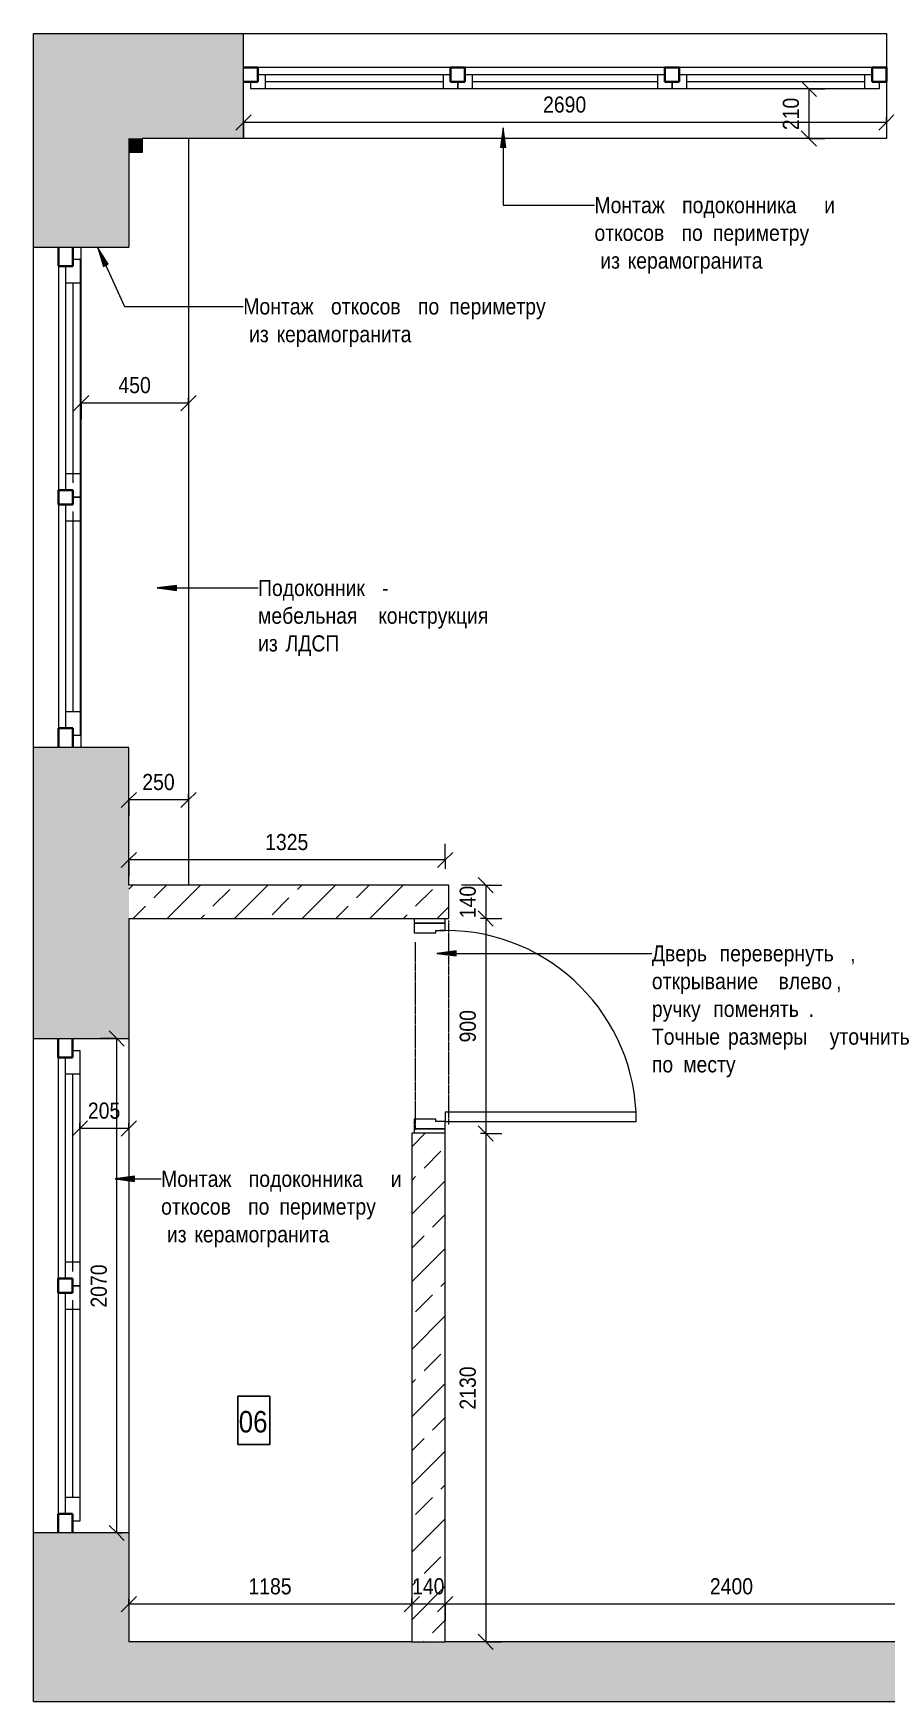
# Model space of a CAD drawing. Header units: millimetres. Extents: x 14838 to 30347, y -21720 to -9527.
# Drawn here: x 14838 to 18411, y -16510 to -9527 of the extents above; entities that cross this region are included whole.
import ezdxf

# ---------------------------------------------------------------- set-up
doc = ezdxf.new("R2010")
doc.units = ezdxf.units.MM
doc.linetypes.add('ADSK_Штрих_ш3 п1_5', pattern=[4.5, 3, -1.5])
for name, color, linetype, lineweight in [('_ Окна', 7, 'Continuous', 35), ('Аннотация', 7, 'Continuous', 9), ('Двери', 7, 'Continuous', 20), ('Марки помещений', 7, 'Continuous', 18), ('Окна', 7, 'Continuous', 20), ('Размеры', 7, 'Continuous', 9), ('Размеры-45', 7, 'Continuous', 9), ('Стены внутренние', 7, 'Continuous', 20), ('Узлы', 7, 'Continuous', 20)]:
    doc.layers.add(name, color=color, linetype=linetype, lineweight=lineweight)
doc.layers.add('Линии', color=94, linetype='Continuous', lineweight=9, true_color=0x00a600)
doc.styles.add('Century Gothic', font='GOTHIC.TTF', dxfattribs={"width": 0.9, "height": 67.5})
doc.styles.add('Century Gothic_2', font='GOTHIC.TTF', dxfattribs={"width": 0.9, "height": 90})
doc.dimstyles.new('GOT_1_5_округ_до_5', dxfattribs={"dimscale": 304.8, "dimtxt": 70.481358, "dimasz": 0.20876, "dimexe": 0.221457, "dimexo": 0.221457, "dimgap": 0.073819, "dimtad": 1, "dimdec": 0, "dimrnd": 5, "dimdsep": 46, "dimtxsty": 'Century Gothic', "dimblk1": 'OBLIQUE', "dimblk2": 'OBLIQUE', "dimsah": 1, "dimcen": 0.09, "dimazin": 0, "dimtfac": 1, "dimtdec": 4, "dimtix": 1, "dimtmove": 0, "dimatfit": 3, "dimfxl": 1, "dimtvp": 1, "dimtolj": 1, "dimtzin": 0, "dimarcsym": 2})

# ---------------------------------------------------------------- blocks, each defined once
blk = doc.blocks.new('w3 - w3 2 233-5852194-05_План монтажа')
at = {"layer": '_ Окна', "lineweight": 9}
for p, q in [((-1100, 12.4), (-1040, 12.4)), ((-1100, -17.6), (-1100, 12.4)), ((-1040, 12.4), (-1040, -47.6)), ((-292.7, 12.4), (-232.7, 12.4)), ((-292.7, -47.6), (-292.7, 12.4)), ((-232.7, 12.4), (-232.7, -17.6)), ((-232.7, 12.4), (-172.7, 12.4)), ((-232.7, -17.6), (-232.7, 12.4)), ((-172.7, 12.4), (-172.7, -47.6)), ((604.7, 12.4), (664.7, 12.4)), ((604.7, -47.6), (604.7, 12.4)), ((664.7, 12.4), (724.7, 12.4)), ((664.7, -17.6), (664.7, 12.4)), ((664.7, 12.4), (664.7, -17.6)), ((724.7, 12.4), (724.7, -47.6)), ((1472, 12.4), (1532, 12.4)), ((1472, -47.6), (1472, 12.4)), ((1532, 12.4), (1532, -17.6)), ((-1070, -17.6), (-1100, -17.6)), ((-1070, -47.6), (-1070, -17.6)), ((-1040, -47.6), (-1070, -47.6)), ((-262.7, -47.6), (-292.7, -47.6)), ((-262.7, -17.6), (-262.7, -47.6)), ((-232.7, -17.6), (-262.7, -17.6)), ((-202.7, -17.6), (-232.7, -17.6)), ((-202.7, -47.6), (-202.7, -17.6)), ((-172.7, -47.6), (-202.7, -47.6)), ((634.7, -47.6), (604.7, -47.6)), ((634.7, -17.6), (634.7, -47.6)), ((664.7, -17.6), (634.7, -17.6)), ((694.7, -17.6), (664.7, -17.6)), ((694.7, -47.6), (694.7, -17.6)), ((724.7, -47.6), (694.7, -47.6)), ((1502, -47.6), (1472, -47.6)), ((1502, -17.6), (1502, -47.6)), ((1532, -17.6), (1502, -17.6))]:
    blk.add_line(p, q, dxfattribs=at)
at = {"layer": '_ Окна'}
for p, q in [((-1130, -77.6), (-1130, -17.6)), ((-1130, -17.6), (-1070, -17.6)), ((-1070, -17.6), (-1070, -77.6)), ((-262.7, -17.6), (-202.7, -17.6)), ((-262.7, -77.6), (-262.7, -17.6)), ((-202.7, -17.6), (-202.7, -77.6)), ((634.7, -17.6), (694.7, -17.6)), ((634.7, -77.6), (634.7, -17.6)), ((694.7, -17.6), (694.7, -77.6)), ((1502, -77.6), (1502, -17.6)), ((1502, -17.6), (1562, -17.6)), ((-1070, -77.6), (-1130, -77.6)), ((-202.7, -77.6), (-262.7, -77.6)), ((694.7, -77.6), (634.7, -77.6)), ((1562, -77.6), (1502, -77.6))]:
    blk.add_line(p, q, dxfattribs=at)
at = {"layer": 'Окна', "lineweight": 9}
for p, q in [((-1040, 12.4), (-292.7, 12.4)), ((-172.7, 12.4), (604.7, 12.4)), ((724.7, 12.4), (1472, 12.4)), ((-292.7, -47.6), (-1040, -47.6)), ((604.7, -47.6), (-172.7, -47.6)), ((1472, -47.6), (724.7, -47.6))]:
    blk.add_line(p, q, dxfattribs=at)
at = {"layer": 'Окна'}
for p, q in [((-1040, -17.6), (-292.7, -17.6)), ((-172.7, -17.6), (604.7, -17.6)), ((724.7, -17.6), (1472, -17.6)), ((-1070, -77.6), (-262.7, -77.6)), ((-202.7, -77.6), (634.7, -77.6)), ((694.7, -77.6), (1502, -77.6))]:
    blk.add_line(p, q, dxfattribs=at)
blk = doc.blocks.new('Anschlag - Anschlag 23-5852245-05_План монтажа')
at = {"layer": '_ Окна'}
for p, q in [((-1047, -34.4), (-967, -34.4)), ((-967, -34.4), (-967, -94.4)), ((-30, -34.4), (30, -34.4)), ((-30, -94.4), (-30, -34.4)), ((30, -34.4), (30, -94.4)), ((967, -94.4), (967, -34.4)), ((967, -34.4), (1047, -34.4)), ((-967, -94.4), (-1047, -94.4)), ((30, -94.4), (-30, -94.4)), ((1047, -94.4), (967, -94.4))]:
    blk.add_line(p, q, dxfattribs=at)
at = {"layer": '_ Окна', "lineweight": 9}
for p, q in [((-997, -4.4), (-897, -4.4)), ((-997, -34.4), (-997, -4.4)), ((-967, -34.4), (-997, -34.4)), ((-967, -64.4), (-967, -34.4)), ((-897, -64.4), (-967, -64.4)), ((-897, -4.4), (-897, -64.4)), ((-100, -4.4), (0, -4.4)), ((-100, -64.4), (-100, -4.4)), ((-30, -64.4), (-100, -64.4)), ((-30, -34.4), (-30, -64.4)), ((0, -34.4), (-30, -34.4)), ((0, -4.4), (100, -4.4)), ((0, -34.4), (0, -4.4)), ((0, -4.4), (0, -34.4)), ((30, -34.4), (0, -34.4)), ((30, -64.4), (30, -34.4)), ((100, -64.4), (30, -64.4)), ((100, -4.4), (100, -64.4)), ((897, -4.4), (997, -4.4)), ((897, -64.4), (897, -4.4)), ((967, -64.4), (897, -64.4)), ((967, -34.4), (967, -64.4)), ((997, -34.4), (967, -34.4)), ((997, -4.4), (997, -34.4))]:
    blk.add_line(p, q, dxfattribs=at)
at = {"layer": 'Окна', "lineweight": 9}
for p, q in [((-897, -4.4), (-100, -4.4)), ((-100, -64.4), (-897, -64.4)), ((100, -4.4), (897, -4.4)), ((897, -64.4), (100, -64.4))]:
    blk.add_line(p, q, dxfattribs=at)
at = {"layer": 'Окна'}
for p, q in [((-897, -34.4), (-60, -34.4)), ((60, -34.4), (897, -34.4)), ((-967, -94.4), (-30, -94.4)), ((30, -94.4), (967, -94.4))]:
    blk.add_line(p, q, dxfattribs=at)
blk = doc.blocks.new('Anschlag - Anschlag 24е-6168689-05_План монтажа')
at = {"layer": '_ Окна'}
for p, q in [((-1035, -35.6), (-955, -35.6)), ((-955, -35.6), (-955, -95.6)), ((-30, -35.6), (30, -35.6)), ((-30, -95.6), (-30, -35.6)), ((30, -35.6), (30, -95.6)), ((955, -95.6), (955, -35.6)), ((955, -35.6), (1035, -35.6)), ((-955, -95.6), (-1035, -95.6)), ((30, -95.6), (-30, -95.6)), ((1035, -95.6), (955, -95.6))]:
    blk.add_line(p, q, dxfattribs=at)
at = {"layer": '_ Окна', "lineweight": 9}
for p, q in [((-985, -5.6), (-885, -5.6)), ((-985, -35.6), (-985, -5.6)), ((-955, -35.6), (-985, -35.6)), ((-955, -65.6), (-955, -35.6)), ((-885, -65.6), (-955, -65.6)), ((-885, -5.6), (-885, -65.6)), ((-100, -5.6), (0, -5.6)), ((-100, -65.6), (-100, -5.6)), ((-30, -65.6), (-100, -65.6)), ((-30, -35.6), (-30, -65.6)), ((0, -35.6), (-30, -35.6)), ((0, -5.6), (100, -5.6)), ((0, -35.6), (0, -5.6)), ((0, -5.6), (0, -35.6)), ((30, -35.6), (0, -35.6)), ((30, -65.6), (30, -35.6)), ((100, -65.6), (30, -65.6)), ((100, -5.6), (100, -65.6)), ((885, -5.6), (985, -5.6)), ((885, -65.6), (885, -5.6)), ((955, -65.6), (885, -65.6)), ((955, -35.6), (955, -65.6)), ((985, -35.6), (955, -35.6)), ((985, -5.6), (985, -35.6))]:
    blk.add_line(p, q, dxfattribs=at)
at = {"layer": 'Окна', "lineweight": 9}
for p, q in [((-885, -5.6), (-100, -5.6)), ((-100, -65.6), (-885, -65.6)), ((100, -5.6), (885, -5.6)), ((885, -65.6), (100, -65.6))]:
    blk.add_line(p, q, dxfattribs=at)
at = {"layer": 'Окна'}
for p, q in [((-885, -35.6), (-60, -35.6)), ((60, -35.6), (885, -35.6)), ((-955, -95.6), (-30, -95.6)), ((30, -95.6), (955, -95.6))]:
    blk.add_line(p, q, dxfattribs=at)
blk = doc.blocks.new('AC_Дверь_Однопольная_ДеревяннаяВнутренняя_ГОСТ6629-88 - 900 _полотно 700 х 2000_ Л 3п-6244676-05_План монтажа')
at = {"layer": 'Двери', "color": 5, "lineweight": 9, "true_color": 0x0000ff}
for p, q in [((400, 870), (360, 870)), ((360, 870), (360, 70)), ((400, 70), (400, 870)), ((-430, 70), (-450, 70)), ((-400, 70), (-430, 70)), ((-430, 70), (-430, -60)), ((-430, -60), (-430, 70)), ((-400, 70), (-400, 47.3)), ((-400, 30), (-400, 70)), ((360, 70), (400, 70)), ((400, 70), (400, 45)), ((430, 70), (400, 70)), ((400, 70), (400, 30)), ((430, -60), (430, 70)), ((449, 70), (430, 70)), ((430, 70), (430, -60)), ((-390, 30), (-400, 30)), ((-390, -60), (-390, 30)), ((400, 30), (390, 30)), ((390, 30), (390, -60)), ((-450, -60), (-430, -60)), ((-430, -60), (-390, -60)), ((390, -60), (430, -60)), ((430, -60), (449, -60))]:
    blk.add_line(p, q, dxfattribs=at)
blk.add_arc((400, 70), 800, 90, 180, dxfattribs=at)
blk = doc.blocks.new('DIMBLOCK6-05_План монтажа')
at = {"layer": 'Размеры-45', "lineweight": 18}
for p, q in [((15037.8, -11074.7), (15006, -11106.5)), ((15037.8, -11074.7), (15069.6, -11042.9)), ((15487.8, -11074.7), (15456, -11106.5)), ((15487.8, -11074.7), (15519.6, -11042.9))]:
    blk.add_line(p, q, dxfattribs=at)
at = {"layer": 'Размеры-45'}
for p, q in [((15037.8, -11074.7), (15037.8, -11052.2)), ((15487.8, -11074.7), (15037.8, -11074.7)), ((15037.8, -11074.7), (15037.8, -11142.2)), ((15487.8, -11074.7), (15487.8, -11052.2)), ((15487.8, -11074.7), (15487.8, -11142.2))]:
    blk.add_line(p, q, dxfattribs=at)
at = {"layer": 'Размеры-45', "color": 0, "insert": (15194, -10965.6), "char_height": 67.5, "width": 165.128, "attachment_point": 1, "line_spacing_factor": 0.984502, "style": 'Century Gothic'}
blk.add_mtext('450', dxfattribs=at)
blk = doc.blocks.new('_Oblique')
at = {"color": 0, "linetype": 'ByBlock', "lineweight": -2}
blk.add_line((-0.5, -0.5), (0.5, 0.5), dxfattribs=at)
blk = doc.blocks.new('DIMBLOCK22-05_План монтажа')
at = {"layer": 'Размеры-45', "lineweight": 18}
for p, q in [((15717.8, -9900.4), (15686, -9932.2)), ((15717.8, -9900.4), (15749.6, -9868.6)), ((18409.8, -9900.4), (18378, -9932.2)), ((18409.8, -9900.4), (18441.6, -9868.6))]:
    blk.add_line(p, q, dxfattribs=at)
at = {"layer": 'Размеры-45'}
for p, q in [((15717.8, -9900.4), (15717.8, -9877.9)), ((18409.8, -9900.4), (15717.8, -9900.4)), ((15717.8, -9900.4), (15717.8, -9967.9)), ((18409.8, -9900.4), (18409.8, -9877.9)), ((18409.8, -9900.4), (18409.8, -9967.9))]:
    blk.add_line(p, q, dxfattribs=at)
at = {"layer": 'Размеры-45', "color": 0, "insert": (16972.1, -9791.4), "char_height": 67.5, "width": 220.17, "attachment_point": 1, "line_spacing_factor": 0.984502, "style": 'Century Gothic'}
blk.add_mtext('2690', dxfattribs=at)
blk = doc.blocks.new('DIMBLOCK23-05_План монтажа')
at = {"layer": 'Размеры-45', "lineweight": 18}
for p, q in [((18085, -9759.5), (18053.2, -9727.7)), ((18085, -9759.5), (18116.8, -9791.3)), ((18085, -9967.1), (18053.2, -9935.3)), ((18085, -9967.1), (18116.8, -9999))]:
    blk.add_line(p, q, dxfattribs=at)
at = {"layer": 'Размеры-45'}
for p, q in [((18085, -9759.5), (18062.5, -9759.5)), ((18085, -9759.5), (18085, -9967.1)), ((18085, -9759.5), (18152.5, -9759.5)), ((18085, -9967.1), (18062.5, -9967.1)), ((18085, -9967.1), (18152.5, -9967.1))]:
    blk.add_line(p, q, dxfattribs=at)
at = {"layer": 'Размеры-45', "color": 0, "insert": (17976, -9932.1), "char_height": 67.5, "width": 165.128, "attachment_point": 1, "rotation": 90, "line_spacing_factor": 0.984502, "style": 'Century Gothic'}
blk.add_mtext('210', dxfattribs=at)
blk = doc.blocks.new('DIMBLOCK30-05_План монтажа')
at = {"layer": 'Размеры-45'}
for p, q in [((15186.9, -13734.1), (15119.4, -13734.1)), ((15186.9, -15804.1), (15186.9, -13734.1)), ((15186.9, -13734.1), (15209.4, -13734.1)), ((15186.9, -15804.1), (15119.4, -15804.1)), ((15186.9, -15804.1), (15209.4, -15804.1))]:
    blk.add_line(p, q, dxfattribs=at)
at = {"layer": 'Размеры-45', "lineweight": 18}
for p, q in [((15186.9, -13734.1), (15155.1, -13702.3)), ((15186.9, -13734.1), (15218.7, -13766)), ((15186.9, -15804.1), (15155.1, -15772.3)), ((15186.9, -15804.1), (15218.7, -15836))]:
    blk.add_line(p, q, dxfattribs=at)
at = {"layer": 'Размеры-45', "color": 0, "insert": (15077.8, -14860.9), "char_height": 67.5, "width": 220.17, "attachment_point": 1, "rotation": 90, "line_spacing_factor": 0.984502, "style": 'Century Gothic'}
blk.add_mtext('2070', dxfattribs=at)
blk = doc.blocks.new('DIMBLOCK31-05_План монтажа')
at = {"layer": 'Размеры-45', "lineweight": 18}
for p, q in [((15032.3, -14111.5), (15064.1, -14079.7)), ((15237.8, -14111.5), (15269.6, -14079.7)), ((15032.3, -14111.5), (15000.5, -14143.3)), ((15237.8, -14111.5), (15206, -14143.3))]:
    blk.add_line(p, q, dxfattribs=at)
at = {"layer": 'Размеры-45'}
for p, q in [((15032.3, -14111.5), (15032.3, -14089)), ((15237.8, -14111.5), (15237.8, -14089)), ((15237.8, -14111.5), (15032.3, -14111.5)), ((15032.3, -14111.5), (15032.3, -14179)), ((15237.8, -14111.5), (15237.8, -14179))]:
    blk.add_line(p, q, dxfattribs=at)
at = {"layer": 'Размеры-45', "color": 0, "insert": (15066.2, -14002.5), "char_height": 67.5, "width": 165.128, "attachment_point": 1, "line_spacing_factor": 0.984502, "style": 'Century Gothic'}
blk.add_mtext('205', dxfattribs=at)
blk = doc.blocks.new('Марка_Помещение_Номер - Номер-4743664-05_План монтажа')
at = {"layer": 'Марки помещений'}
for p, q in [((-1.48, 2.76), (-1.48, 7.26)), ((-1.48, 7.26), (1.49, 7.26)), ((1.49, 7.26), (-1.48, 7.26)), ((-1.48, 7.26), (-1.48, 2.76)), ((1.49, 7.26), (1.49, 2.76)), ((1.49, 2.76), (1.49, 7.26)), ((1.49, 2.76), (-1.48, 2.76)), ((-1.48, 2.76), (1.49, 2.76))]:
    blk.add_line(p, q, dxfattribs=at)
blk = doc.blocks.new('DIMBLOCK32-05_План монтажа')
at = {"layer": 'Размеры-45', "lineweight": 18}
for p, q in [((15237.8, -12736), (15269.6, -12704.2)), ((15487.8, -12736), (15519.6, -12704.2)), ((15237.8, -12736), (15206, -12767.8)), ((15487.8, -12736), (15456, -12767.8))]:
    blk.add_line(p, q, dxfattribs=at)
at = {"layer": 'Размеры-45'}
for p, q in [((15237.8, -12736), (15237.8, -12713.5)), ((15487.8, -12736), (15237.8, -12736)), ((15237.8, -12736), (15237.8, -12803.5)), ((15487.8, -12736), (15487.8, -12713.5)), ((15487.8, -12736), (15487.8, -12803.5))]:
    blk.add_line(p, q, dxfattribs=at)
at = {"layer": 'Размеры-45', "color": 0, "insert": (15294, -12627), "char_height": 67.5, "width": 165.128, "attachment_point": 1, "line_spacing_factor": 0.984502, "style": 'Century Gothic'}
blk.add_mtext('250', dxfattribs=at)
blk = doc.blocks.new('DIMBLOCK50-05_План монтажа')
at = {"layer": 'Размеры-45'}
for p, q in [((16732, -13092.1), (16630, -13092.1)), ((16732, -13092.1), (16732, -13232.1)), ((16732, -13092.1), (16799.5, -13092.1)), ((16732, -13232.1), (16709.5, -13232.1)), ((16732, -13232.1), (16799.5, -13232.1))]:
    blk.add_line(p, q, dxfattribs=at)
at = {"layer": 'Размеры-45', "lineweight": 18}
for p, q in [((16732, -13092.1), (16700.2, -13060.3)), ((16732, -13092.1), (16763.8, -13124)), ((16732, -13232.1), (16700.2, -13200.3)), ((16732, -13232.1), (16763.8, -13264))]:
    blk.add_line(p, q, dxfattribs=at)
at = {"layer": 'Размеры-45', "color": 0, "insert": (16622.9, -13230.9), "char_height": 67.5, "width": 165.128, "attachment_point": 1, "rotation": 90, "line_spacing_factor": 0.984502, "style": 'Century Gothic'}
blk.add_mtext('140', dxfattribs=at)
blk = doc.blocks.new('DIMBLOCK51-05_План монтажа')
at = {"layer": 'Размеры-45', "lineweight": 18}
for p, q in [((16732, -13232.1), (16700.2, -13200.3)), ((16732, -13232.1), (16763.8, -13264)), ((16732, -14132.1), (16700.2, -14100.3)), ((16732, -14132.1), (16763.8, -14164))]:
    blk.add_line(p, q, dxfattribs=at)
at = {"layer": 'Размеры-45'}
for p, q in [((16732, -13232.1), (16709.5, -13232.1)), ((16732, -13232.1), (16732, -14132.1)), ((16732, -13232.1), (16799.5, -13232.1)), ((16732, -14132.1), (16709.5, -14132.1)), ((16732, -14132.1), (16799.5, -14132.1))]:
    blk.add_line(p, q, dxfattribs=at)
at = {"layer": 'Размеры-45', "color": 0, "insert": (16622.9, -13750.9), "char_height": 67.5, "width": 165.128, "attachment_point": 1, "rotation": 90, "line_spacing_factor": 0.984502, "style": 'Century Gothic'}
blk.add_mtext('900', dxfattribs=at)
blk = doc.blocks.new('DIMBLOCK52-05_План монтажа')
at = {"layer": 'Размеры-45', "lineweight": 18}
for p, q in [((16732, -14132.1), (16700.2, -14100.3)), ((16732, -14132.1), (16763.8, -14164)), ((16732, -16260.1), (16700.2, -16228.3)), ((16732, -16260.1), (16763.8, -16292))]:
    blk.add_line(p, q, dxfattribs=at)
at = {"layer": 'Размеры-45'}
for p, q in [((16732, -14132.1), (16709.5, -14132.1)), ((16732, -14132.1), (16732, -16260.1)), ((16732, -14132.1), (16799.5, -14132.1)), ((16732, -16260.1), (16709.5, -16260.1)), ((16732, -16260.1), (16799.5, -16260.1))]:
    blk.add_line(p, q, dxfattribs=at)
at = {"layer": 'Размеры-45', "color": 0, "insert": (16622.9, -15287.9), "char_height": 67.5, "width": 220.17, "attachment_point": 1, "rotation": 90, "line_spacing_factor": 0.984502, "style": 'Century Gothic'}
blk.add_mtext('2130', dxfattribs=at)
blk = doc.blocks.new('DIMBLOCK53-05_План монтажа')
at = {"layer": 'Размеры-45', "lineweight": 18}
for p, q in [((15237.8, -12987.2), (15206, -13019)), ((15237.8, -12987.2), (15269.6, -12955.4)), ((16562.5, -12987.2), (16530.6, -13019)), ((16562.5, -12987.2), (16594.3, -12955.4))]:
    blk.add_line(p, q, dxfattribs=at)
at = {"layer": 'Размеры-45'}
for p, q in [((15237.8, -12987.2), (15237.8, -12964.7)), ((16562.5, -12987.2), (15237.8, -12987.2)), ((15237.8, -12987.2), (15237.8, -13054.7)), ((16562.5, -12987.2), (16562.5, -12919.7)), ((16562.5, -12987.2), (16562.5, -13024.6))]:
    blk.add_line(p, q, dxfattribs=at)
at = {"layer": 'Размеры-45', "color": 0, "insert": (15808.4, -12878.2), "char_height": 67.5, "width": 220.17, "attachment_point": 1, "line_spacing_factor": 0.984502, "style": 'Century Gothic'}
blk.add_mtext('1325', dxfattribs=at)
blk = doc.blocks.new('DIMBLOCK54-05_План монтажа')
at = {"layer": 'Размеры-45', "lineweight": 18}
for p, q in [((16562.5, -16102.5), (16530.6, -16134.3)), ((16562.5, -16102.5), (16594.3, -16070.7)), ((18962.5, -16102.5), (18930.6, -16134.3)), ((18962.5, -16102.5), (18994.3, -16070.7))]:
    blk.add_line(p, q, dxfattribs=at)
at = {"layer": 'Размеры-45'}
for p, q in [((16562.5, -16102.5), (16562.5, -16080)), ((18962.5, -16102.5), (16562.5, -16102.5)), ((16562.5, -16102.5), (16562.5, -16170)), ((18962.5, -16102.5), (18962.5, -16080)), ((18962.5, -16102.5), (18962.5, -16170))]:
    blk.add_line(p, q, dxfattribs=at)
at = {"layer": 'Размеры-45', "color": 0, "insert": (17670.7, -15993.5), "char_height": 67.5, "width": 220.17, "attachment_point": 1, "line_spacing_factor": 0.984502, "style": 'Century Gothic'}
blk.add_mtext('2400', dxfattribs=at)
blk = doc.blocks.new('DIMBLOCK55-05_План монтажа')
at = {"layer": 'Размеры-45', "lineweight": 18}
for p, q in [((16422.5, -16102.5), (16390.6, -16134.3)), ((16422.5, -16102.5), (16454.3, -16070.7)), ((16562.5, -16102.5), (16530.6, -16134.3)), ((16562.5, -16102.5), (16594.3, -16070.7))]:
    blk.add_line(p, q, dxfattribs=at)
at = {"layer": 'Размеры-45'}
for p, q in [((16422.5, -16102.5), (16422.5, -16080)), ((16562.5, -16102.5), (16422.5, -16102.5)), ((16422.5, -16102.5), (16422.5, -16170)), ((16562.5, -16102.5), (16562.5, -16080)), ((16562.5, -16102.5), (16562.5, -16170))]:
    blk.add_line(p, q, dxfattribs=at)
at = {"layer": 'Размеры-45', "color": 0, "insert": (16423.7, -15993.5), "char_height": 67.5, "width": 165.128, "attachment_point": 1, "line_spacing_factor": 0.984502, "style": 'Century Gothic'}
blk.add_mtext('140', dxfattribs=at)
blk = doc.blocks.new('DIMBLOCK56-05_План монтажа')
at = {"layer": 'Размеры-45', "lineweight": 18}
for p, q in [((15237.8, -16102.5), (15206, -16134.3)), ((15237.8, -16102.5), (15269.6, -16070.7)), ((16422.5, -16102.5), (16390.6, -16134.3)), ((16422.5, -16102.5), (16454.3, -16070.7))]:
    blk.add_line(p, q, dxfattribs=at)
at = {"layer": 'Размеры-45'}
for p, q in [((15237.8, -16102.5), (15237.8, -16080)), ((16422.5, -16102.5), (15237.8, -16102.5)), ((15237.8, -16102.5), (15237.8, -16170)), ((16422.5, -16102.5), (16422.5, -16080)), ((16422.5, -16102.5), (16422.5, -16170))]:
    blk.add_line(p, q, dxfattribs=at)
at = {"layer": 'Размеры-45', "color": 0, "insert": (15738.4, -15993.5), "char_height": 67.5, "width": 220.17, "attachment_point": 1, "line_spacing_factor": 0.984502, "style": 'Century Gothic'}
blk.add_mtext('1185', dxfattribs=at)

msp = doc.modelspace()

# ---------------------------------------------------------------- hatches: boundary and pattern name
at = {"layer": 'Аннотация'}
for points in [[(16805.2, -9923.1), (16794.5, -10004.1), (16815.9, -10004.1)], [(15107.6, -10424.2), (15131.3, -10502.4), (15150.7, -10493.6)], [(15356.5, -11848.4), (15437.5, -11859.1), (15437.5, -11837.8)], [(16527, -13378.3), (16608, -13388.9), (16608, -13367.6)], [(15179.7, -14321.9), (15260.7, -14332.5), (15260.7, -14311.2)]]:
    msp.add_hatch(color=256, dxfattribs=at).paths.add_polyline_path(points)
at = {"layer": 'Стены внутренние', "true_color": 0xcacaca}
h = msp.add_hatch(color=9, dxfattribs=at)
h.paths.add_polyline_path([(15237.8, -16260.1), (15237.8, -15804.1), (14837.8, -15804.1), (14837.8, -16260.1)])
h.paths.add_polyline_path([(15237.8, -13734.1), (15237.8, -12516.1), (14837.8, -12516.1), (14837.8, -13734.1)])
h.paths.add_polyline_path([(15237.8, -10422.1), (15237.8, -9527.1), (14837.8, -9527.1), (14837.8, -10422.1)])
for points in [[(15294.8, -9967.1), (15717.8, -9967.1), (15717.8, -9527.1), (15237.8, -9527.1), (15237.8, -9967.1)], [(15294.8, -10024.1), (15294.8, -9967.1), (15237.8, -9967.1), (15237.8, -10024.1)], [(18818.8, -16510.1), (18818.8, -16260.1), (14837.8, -16260.1), (14837.8, -16510.1), (16562.5, -16510.1)]]:
    msp.add_hatch(color=9, dxfattribs=at).paths.add_polyline_path(points)
at = {"layer": 'Узлы', "lineweight": 9, "true_color": 0x808080}
h = msp.add_hatch(dxfattribs=at)
h.set_pattern_fill('FP_1', color=8, style=0, pattern_type=2)
h.set_pattern_definition([(45, (41756.08, 13126.54), (-141.439, 141.439), []), (45, (41897.52, 13126.54), (-141.439, 141.439), [100.013, -50.006])])
h.paths.add_polyline_path([(16422.5, -16260.1), (16562.5, -16260.1), (16562.5, -14131.1), (16422.5, -14131.1), (16422.5, -15344.7)])
h.paths.add_polyline_path([(15237.8, -13232.1), (16577.8, -13232.1), (16577.8, -13092.1), (15237.8, -13092.1)])

# ---------------------------------------------------------------- linework, layer by layer
at = {"layer": 'Аннотация'}
for p, q in [((16805.2, -9923.1), (16794.5, -10004.1)), ((16815.9, -10004.1), (16805.2, -9923.1)), ((16805.2, -9923.1), (16805.2, -10246)), ((16794.5, -10004.1), (16815.9, -10004.1)), ((16805.2, -10246), (17187.4, -10246)), ((15107.6, -10424.2), (15131.3, -10502.4)), ((15150.7, -10493.6), (15107.6, -10424.2)), ((15107.6, -10424.2), (15218.9, -10670)), ((15131.3, -10502.4), (15150.7, -10493.6)), ((15218.9, -10670), (15716.8, -10670)), ((15437.5, -11837.8), (15356.5, -11848.4)), ((15356.5, -11848.4), (15437.5, -11859.1)), ((15356.5, -11848.4), (15778.6, -11848.4)), ((15437.5, -11859.1), (15437.5, -11837.8)), ((16608, -13367.6), (16527, -13378.3)), ((16527, -13378.3), (16608, -13388.9)), ((16527, -13378.3), (17427.7, -13378.3)), ((16608, -13388.9), (16608, -13367.6)), ((15260.7, -14311.2), (15179.7, -14321.9)), ((15260.7, -14332.5), (15260.7, -14311.2)), ((15179.7, -14321.9), (15260.7, -14332.5)), ((15179.7, -14321.9), (15372.8, -14321.9))]:
    msp.add_line(p, q, dxfattribs=at)
at = {"layer": 'Линии', "color": 7, "lineweight": 20}
for p, q in [((16577.8, -13092.1), (15237.8, -13092.1)), ((16577.8, -13232.1), (16577.8, -13092.1)), ((15237.8, -13232.1), (16577.8, -13232.1)), ((16562.5, -14131.1), (16422.5, -14131.1)), ((16422.5, -14131.1), (16422.5, -16260.1)), ((16562.5, -16260.1), (16562.5, -14131.1))]:
    msp.add_line(p, q, dxfattribs=at)
at = {"layer": 'Линии', "color": 7, "linetype": 'ADSK_Штрих_ш3 п1_5'}
for p, q in [((16577.8, -14094.1), (16577.8, -13239.1)), ((16437.8, -14116.1), (16437.8, -13331.1))]:
    msp.add_line(p, q, dxfattribs=at)
at = {"layer": 'Линии', "color": 7}
msp.add_line((16422.5, -16260.1), (16562.5, -16260.1), dxfattribs=at)
at = {"layer": 'Стены внутренние'}
for p, q in [((14837.8, -16510.1), (14837.8, -9527.1)), ((14837.8, -9527.1), (18409.8, -9527.1)), ((15717.8, -9967.1), (15717.8, -9527.1)), ((18409.8, -9527.1), (18409.8, -9669.5)), ((18409.8, -9729.5), (18409.8, -9967.1)), ((15237.8, -9967.1), (15237.8, -10422.1)), ((18409.8, -9967.1), (15294.8, -9967.1)), ((15294.8, -10024.1), (15294.8, -9967.1)), ((15487.8, -9967.1), (15487.8, -13092.1)), ((15237.8, -10024.1), (15294.8, -10024.1)), ((14837.8, -10422.1), (15237.8, -10422.1)), ((15037.8, -12516.1), (15037.8, -10422.1)), ((15237.8, -12516.1), (14837.8, -12516.1)), ((15237.8, -13092.1), (15237.8, -12516.1)), ((15237.8, -13232.1), (15237.8, -16260.1)), ((14837.8, -13734.1), (15237.8, -13734.1)), ((15237.8, -15804.1), (14837.8, -15804.1)), ((16422.5, -16260.1), (15237.8, -16260.1)), ((22309.5, -16260.1), (16562.5, -16260.1)), ((14837.8, -16510.1), (22999.3, -16510.1))]:
    msp.add_line(p, q, dxfattribs=at)

# ---------------------------------------------------------------- block references
at = {"layer": 'Двери', "color": 5, "lineweight": 9, "true_color": 0x0000ff, "rotation": 269.9999999999999}
msp.add_blockref('AC_Дверь_Однопольная_ДеревяннаяВнутренняя_ГОСТ6629-88 - 900 _полотно 700 х 2000_ Л 3п-6244676-05_План монтажа', (16492.5, -13682.1), dxfattribs=at)
at = {"layer": 'Марки помещений', "xscale": 44.99999999999998, "yscale": 44.99999999999998, "zscale": 44.99999999999998}
msp.add_blockref('Марка_Помещение_Номер - Номер-4743664-05_План монтажа', (15760.8, -15558.2), dxfattribs=at)
at = {"layer": 'Окна'}
for name, p, rotation in [('w3 - w3 2 233-5852194-05_План монтажа', (17279.8, -9747.1), 180), ('Anschlag - Anschlag 23-5852245-05_План монтажа', (15037.8, -11469.1), 269.9999999999998), ('Anschlag - Anschlag 24е-6168689-05_План монтажа', (15037.8, -14769.1), 269.9999999999998)]:
    msp.add_blockref(name, p, dxfattribs=dict(at, rotation=rotation))

# ---------------------------------------------------------------- texts
at = {"layer": 'Аннотация', "char_height": 67.5, "attachment_point": 1, "style": 'Century Gothic'}
for s, insert, width in [('Монтаж', (17187.4, -10212.3), 415.595), ('\\fCentury Gothic|b0|i0|c204|p34|;\\W.9; ', (17530.3, -10212.3), 29.222), ('подоконника', (17554.5, -10212.3), 691.576), ('\\fCentury Gothic|b0|i0|c204|p34|;\\W.9; ', (18125.1, -10212.3), 29.222), ('\\fCentury Gothic|b0|i0|c204|p34|;\\W.9;и', (18149.2, -10212.3), 64.937), ('\\fCentury Gothic|b0|i0|c204|p34|;\\W.9; ', (17527.7, -10328.4), 29.222), ('\\fCentury Gothic|b0|i0|c204|p34|;\\W.9; ', (17658.9, -10328.4), 29.222), ('откосов', (17187.4, -10328.4), 412.348), ('по', (17551.8, -10328.4), 129.873), ('периметру', (17683, -10328.4), 590.924), ('\\fCentury Gothic|b0|i0|c204|p34|;\\W.9; ', (17187.4, -10444.5), 29.222), ('из', (17211.6, -10444.5), 110.392), ('\\fCentury Gothic|b0|i0|c204|p34|;\\W.9; ', (17302.6, -10444.5), 29.222), ('керамогранита', (17326.7, -10444.5), 840.93), ('\\fCentury Gothic|b0|i0|c204|p34|;\\W.9; ', (18020.6, -10444.5), 29.222), ('Монтаж', (15716.8, -10636.3), 415.595), ('\\fCentury Gothic|b0|i0|c204|p34|;\\W.9; ', (16059.7, -10636.3), 29.222), ('откосов', (16083.8, -10636.3), 412.348), ('\\fCentury Gothic|b0|i0|c204|p34|;\\W.9; ', (16424.1, -10636.3), 29.222), ('по', (16448.2, -10636.3), 129.873), ('\\fCentury Gothic|b0|i0|c204|p34|;\\W.9; ', (16555.3, -10636.3), 29.222), ('периметру', (16579.4, -10636.3), 590.924), ('\\fCentury Gothic|b0|i0|c204|p34|;\\W.9; ', (15716.8, -10752.4), 29.222), ('\\fCentury Gothic|b0|i0|c204|p34|;\\W.9; ', (15832, -10752.4), 29.222), ('\\fCentury Gothic|b0|i0|c204|p34|;\\W.9; ', (16550, -10752.4), 29.222), ('из', (15740.9, -10752.4), 110.392), ('керамогранита', (15856.1, -10752.4), 840.93), ('Подоконник', (15778.6, -11814.7), 629.886), ('\\fCentury Gothic|b0|i0|c204|p34|;\\W.9;-', (16298.3, -11814.7), 35.715), ('мебельная', (15778.6, -11930.8), 581.183), ('\\fCentury Gothic|b0|i0|c204|p34|;\\W.9; ', (16258.1, -11930.8), 29.222), ('конструкция', (16282.2, -11930.8), 646.12), ('из', (15778.6, -12046.8), 110.392), ('\\fCentury Gothic|b0|i0|c204|p34|;\\W.9; ', (15869.7, -12046.8), 29.222), ('ЛДСП', (15893.8, -12046.8), 305.202), ('Дверь', (17427.7, -13344.5), 314.943), ('\\fCentury Gothic|b0|i0|c204|p34|;\\W.9; ', (17687.5, -13344.5), 29.222), ('перевернуть', (17711.6, -13344.5), 662.354), (', ', (18258.1, -13344.5), 58.443), ('открывание', (17427.7, -13460.6), 613.652), ('\\fCentury Gothic|b0|i0|c204|p34|;\\W.9; ', (17934, -13460.6), 29.222), ('влево', (17958.1, -13460.6), 292.215), ('\\fCentury Gothic|b0|i0|c204|p34|;\\W.9;,', (18199.2, -13460.6), 29.222), ('ручку', (17427.7, -13576.7), 282.475), ('\\fCentury Gothic|b0|i0|c204|p34|;\\W.9; ', (17660.7, -13576.7), 29.222), ('поменять', (17684.8, -13576.7), 483.778), ('\\fCentury Gothic|b0|i0|c204|p34|;\\W.9;.', (18084, -13576.7), 29.222), ('Точные', (17427.7, -13692.8), 357.152), ('\\fCentury Gothic|b0|i0|c204|p34|;\\W.9; ', (17722.3, -13692.8), 29.222), ('размеры', (17746.4, -13692.8), 487.025), ('\\fCentury Gothic|b0|i0|c204|p34|;\\W.9; ', (18148.3, -13692.8), 29.222), ('уточнить', (18172.4, -13692.8), 425.335), ('по', (17427.7, -13808.9), 129.873), ('\\fCentury Gothic|b0|i0|c204|p34|;\\W.9; ', (17534.8, -13808.9), 29.222), ('месту', (17558.9, -13808.9), 321.437), ('Монтаж', (15372.8, -14288.1), 415.595), ('\\fCentury Gothic|b0|i0|c204|p34|;\\W.9; ', (15715.7, -14288.1), 29.222), ('подоконника', (15739.8, -14288.1), 691.576), ('\\fCentury Gothic|b0|i0|c204|p34|;\\W.9; ', (16310.4, -14288.1), 29.222), ('\\fCentury Gothic|b0|i0|c204|p34|;\\W.9;и', (16334.5, -14288.1), 64.937), ('откосов', (15372.8, -14404.2), 412.348), ('\\fCentury Gothic|b0|i0|c204|p34|;\\W.9; ', (15713, -14404.2), 29.222), ('по', (15737.1, -14404.2), 129.873), ('\\fCentury Gothic|b0|i0|c204|p34|;\\W.9; ', (15844.2, -14404.2), 29.222), ('периметру', (15868.4, -14404.2), 590.924), ('\\fCentury Gothic|b0|i0|c204|p34|;\\W.9; ', (15372.8, -14520.3), 29.222), ('\\fCentury Gothic|b0|i0|c204|p34|;\\W.9; ', (15488, -14520.3), 29.222), ('\\fCentury Gothic|b0|i0|c204|p34|;\\W.9; ', (16205.9, -14520.3), 29.222), ('из', (15396.9, -14520.3), 110.392), ('керамогранита', (15512.1, -14520.3), 840.93)]:
    msp.add_mtext(s, dxfattribs=dict(at, insert=insert, width=width))
at = {"layer": 'Марки помещений', "lineweight": 9, "insert": (15697.9, -15293.5), "char_height": 90, "width": 155.848, "attachment_point": 1, "style": 'Century Gothic_2'}
msp.add_mtext('06', dxfattribs=at)

# ---------------------------------------------------------------- dimensions: what is measured, and where the dimension line sits
at = {"layer": 'Размеры'}
for base, p1, p2, angle, override, picture, middle in [((18085, -9967.1), (18130, -9759.5), (18130, -9967.1), 90, {"dimpost": '<>', "dimfxl": 207.626037}, 'DIMBLOCK23-05_План монтажа', (18027, -9863.3)), ((15717.8, -9900.4), (18409.8, -9945.4), (15717.8, -9945.4), 0, {"dimpost": '<>', "dimfxl": 2692}, 'DIMBLOCK22-05_План монтажа', (17063.8, -9842.4)), ((15237.8, -12987.2), (16562.5, -13092.1), (15237.8, -13032.2), 0, {"dimpost": '<>', "dimfxl": 1325.99267}, 'DIMBLOCK53-05_План монтажа', (15900.1, -12929.3)), ((16732, -13232.1), (16562.5, -13092.1), (16777, -13232.1), 90, {"dimpost": '<>', "dimfxl": 256.147792}, 'DIMBLOCK50-05_План монтажа', (16674, -13162.1)), ((16732, -14132.1), (16777, -13232.1), (16777, -14132.1), 90, {"dimpost": '<>', "dimfxl": 900}, 'DIMBLOCK51-05_План монтажа', (16674, -13682.1)), ((15186.9, -13734.1), (15141.9, -15804.1), (15141.9, -13734.1), 90, {"dimpost": '<>', "dimfxl": 2070}, 'DIMBLOCK30-05_План монтажа', (15128.9, -14769.1)), ((16732, -16260.1), (16777, -14132.1), (16777, -16260.1), 90, {"dimpost": '<>', "dimfxl": 2128}, 'DIMBLOCK52-05_План монтажа', (16674, -15196.1)), ((15237.8, -16102.5), (16422.5, -16147.5), (15237.8, -16147.5), 0, {"dimpost": '<>', "dimfxl": 1184.637839}, 'DIMBLOCK56-05_План монтажа', (15830.1, -16044.6)), ((16562.5, -16102.5), (18962.5, -16147.5), (16562.5, -16147.5), 0, {"dimpost": '<>', "dimfxl": 2400}, 'DIMBLOCK54-05_План монтажа', (17762.5, -16044.6))]:
    dim = msp.add_linear_dim(base=base, p1=p1, p2=p2, angle=angle, dimstyle='GOT_1_5_округ_до_5', override=override, dxfattribs=at)
    dim.commit()
    dim.dimension.update_dxf_attribs({"geometry": picture, "text_midpoint": middle})
for base, p1, p2, override, picture, middle in [((15037.8, -11074.7), (15487.8, -11119.7), (15037.8, -11119.7), {"dimpost": '<>', "dimfxl": 450}, 'DIMBLOCK6-05_План монтажа', (15262.8, -11016.7)), ((15237.8, -12736), (15487.8, -12781), (15237.8, -12781), {"dimpost": '<>', "dimfxl": 250}, 'DIMBLOCK32-05_План монтажа', (15362.8, -12678.1)), ((15032.267, -14111.4822), (15237.8173, -14156.4754), (15032.267, -14156.4754), {"dimpost": '<>', "dimfxl": 205.550361}, 'DIMBLOCK31-05_План монтажа', (15135.0421, -14053.5344)), ((16422.5, -16102.5), (16562.5, -16147.5), (16422.5, -16147.5), {"dimpost": '<>', "dimfxl": 140}, 'DIMBLOCK55-05_План монтажа', (16492.5, -16044.6))]:
    dim = msp.add_linear_dim(base=base, p1=p1, p2=p2, dimstyle='GOT_1_5_округ_до_5', override=override, dxfattribs=at)
    dim.commit()
    dim.dimension.update_dxf_attribs({"geometry": picture, "text_midpoint": middle})

doc.saveas('drawing.dxf')
